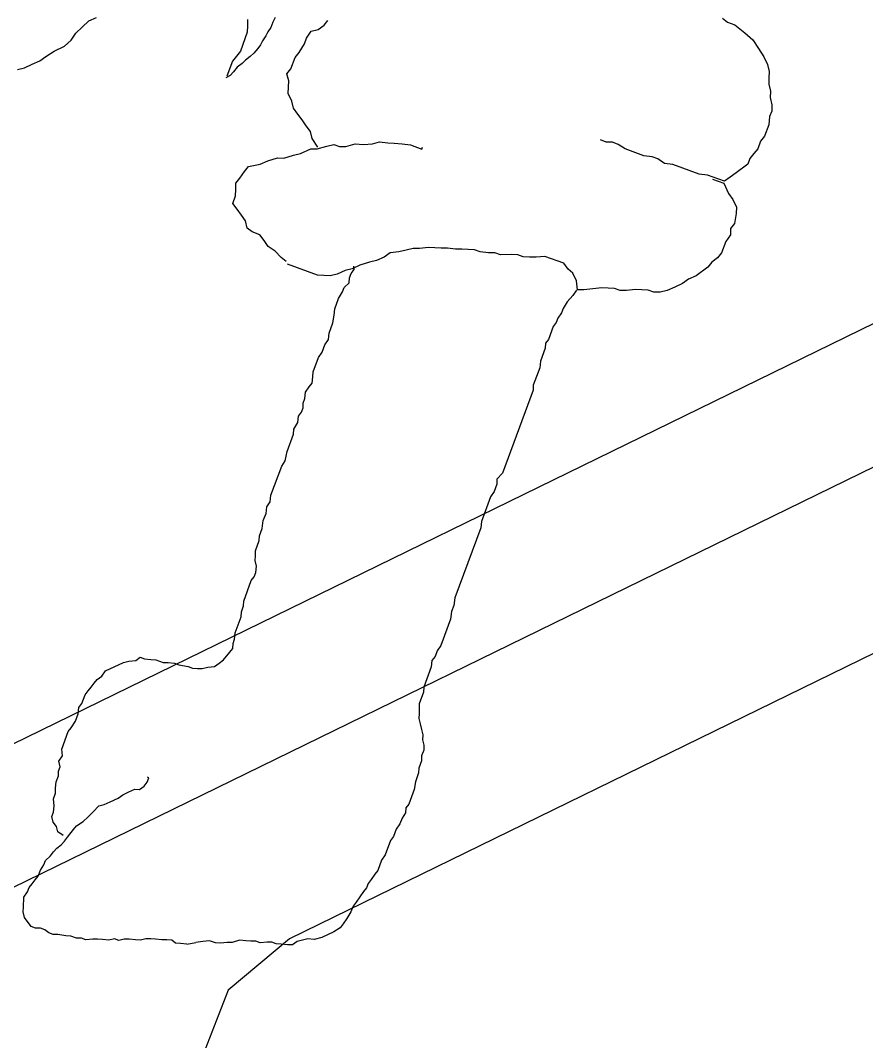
# Model space of a CAD drawing. Header units: millimetres. Extents: x 9159 to 17971, y 10368 to 13314.
# Drawn here: x 14115.04 to 14144.52, y 11886.65 to 11922.22 of the extents above; entities that cross this region are included whole.
import ezdxf

# ---------------------------------------------------------------- set-up
doc = ezdxf.new("R2010")
doc.units = ezdxf.units.MM
doc.header["$LTSCALE"] = 5
for name, color, linetype in [('200-EquipBorder-2d', 9, 'Continuous'), ('200-EquipInternal-2d', 252, 'Continuous'), ('200-EquipSteel-3d', 9, 'Continuous'), ('600-User-2D', 7, 'Continuous')]:
    doc.layers.add(name, color=color, linetype=linetype)
doc.layers.add('200-InsPoint-3D', color=3, linetype='Continuous', plot=False)
doc.layers.add('fusya-hatch', color=230, linetype='Continuous', lineweight=0)

# ---------------------------------------------------------------- blocks, each defined once
blk = doc.blocks.new('BHST1708L')
at = {"layer": '200-EquipSteel-3d'}
for points, invisible_edges in [([(1125, -800, 910), (0, -800, 910), (45, -755, 910), (1125, -755, 910)], 2), ([(1125, -800, 850), (0, -800, 850), (0, -800, 910), (1125, -800, 910)], 8)]:
    blk.add_3dface(points, dxfattribs=dict(at, invisible_edges=invisible_edges))
at = {"layer": '200-InsPoint-3D'}
blk.add_attdef('DISTANG', (0, 0), '', height=1, dxfattribs=at)
blk = doc.blocks.new('CUOCO')
at = {"layer": '600-User-2D'}
for p, q in [((8.823, 4.156), (9.051, 4.371)), ((9.051, 4.371), (9.32, 4.495)), ((14.584, 4.419), (14.578, 4.198)), ((15.459, 4.328), (15.391, 4.141)), ((15.541, 4.486), (15.459, 4.328)), ((17.245, 4.219), (17.383, 4.391)), ((31.127, 4.472), (31.3, 4.334)), ((31.3, 4.334), (31.562, 4.237)), ((8.433, 3.704), (8.595, 3.942)), ((8.595, 3.942), (8.823, 4.156)), ((14.571, 3.977), (14.329, 3.321)), ((14.578, 4.198), (14.571, 3.977)), ((15.288, 3.991), (15.214, 3.853)), ((15.391, 4.141), (15.288, 3.991)), ((16.634, 3.773), (16.796, 4.012)), ((16.796, 4.012), (17.041, 4.07)), ((17.041, 4.07), (17.245, 4.219)), ((31.562, 4.237), (31.735, 4.099)), ((31.735, 4.099), (31.908, 3.961)), ((31.908, 3.961), (32.188, 3.709)), ((8.205, 3.49), (8.433, 3.704)), ((15.104, 3.682), (15.03, 3.544)), ((15.214, 3.853), (15.104, 3.682)), ((16.375, 3.273), (16.561, 3.577)), ((16.561, 3.577), (16.634, 3.773)), ((32.188, 3.709), (32.378, 3.416)), ((7.552, 3.134), (7.846, 3.324)), ((7.846, 3.324), (8.205, 3.49)), ((14.329, 3.321), (14.191, 3.149)), ((14.804, 3.251), (14.668, 3.136)), ((14.935, 3.415), (14.804, 3.251)), ((15.03, 3.544), (14.935, 3.415)), ((16.237, 3.1), (16.375, 3.273)), ((32.378, 3.416), (32.568, 3.122)), ((6.81, 2.737), (7.079, 2.862)), ((7.079, 2.862), (7.349, 2.986)), ((7.349, 2.986), (7.552, 3.134)), ((14.053, 2.976), (13.86, 2.451)), ((14.191, 3.149), (14.053, 2.976)), ((14.387, 2.886), (14.222, 2.759)), ((14.503, 3.009), (14.387, 2.886)), ((14.668, 3.136), (14.503, 3.009)), ((16.092, 2.706), (16.237, 3.1)), ((32.568, 3.122), (32.692, 2.853)), ((32.692, 2.853), (32.751, 2.608)), ((6.565, 2.679), (6.81, 2.737)), ((14.091, 2.595), (13.976, 2.473)), ((14.222, 2.759), (14.091, 2.595)), ((15.954, 2.534), (16.092, 2.706)), ((16.013, 2.289), (15.954, 2.534)), ((32.751, 2.608), (32.744, 2.387)), ((13.976, 2.473), (13.826, 2.387)), ((16.006, 2.068), (16.013, 2.289)), ((32.744, 2.387), (32.737, 2.166)), ((32.737, 2.166), (32.796, 1.921)), ((15.999, 1.847), (16.006, 2.068)), ((16.124, 1.577), (15.999, 1.847)), ((32.796, 1.921), (32.789, 1.7)), ((16.182, 1.332), (16.124, 1.577)), ((32.789, 1.7), (32.848, 1.455)), ((32.848, 1.455), (32.841, 1.234)), ((16.331, 1.129), (16.182, 1.332)), ((16.48, 0.925), (16.331, 1.129)), ((32.841, 1.234), (32.769, 1.037)), ((16.628, 0.721), (16.48, 0.925)), ((16.777, 0.517), (16.628, 0.721)), ((32.738, 0.75), (32.593, 0.357)), ((32.769, 1.037), (32.738, 0.75)), ((16.836, 0.272), (16.777, 0.517)), ((32.593, 0.357), (32.455, 0.184)), ((17.026, -0.021), (16.836, 0.272)), ((17.002, -0.087), (17.337, 0.013)), ((17.337, 0.013), (17.582, 0.072)), ((17.582, 0.072), (17.779, 0)), ((18, -0.007), (18.335, 0.093)), ((18.335, 0.093), (18.621, 0.062)), ((18.621, 0.062), (18.932, 0.096)), ((18.932, 0.096), (19.178, 0.155)), ((19.178, 0.155), (19.464, 0.124)), ((19.464, 0.124), (19.685, 0.117)), ((19.685, 0.117), (19.972, 0.086)), ((19.972, 0.086), (20.259, 0.055)), ((20.259, 0.055), (20.653, -0.09)), ((27.077, 0.152), (26.88, 0.225)), ((27.298, 0.146), (27.077, 0.152)), ((27.495, 0.073), (27.298, 0.146)), ((27.733, -0.089), (27.495, 0.073)), ((32.455, 0.184), (32.358, -0.078)), ((15.841, -0.404), (16.176, -0.304)), ((16.176, -0.304), (16.421, -0.246)), ((16.421, -0.246), (16.781, -0.08)), ((16.781, -0.08), (17.002, -0.087)), ((17.779, 0), (18, -0.007)), ((20.653, -0.09), (20.677, -0.024)), ((28.39, -0.331), (27.733, -0.089)), ((28.676, -0.362), (28.39, -0.331)), ((32.22, -0.251), (32.082, -0.424)), ((32.358, -0.078), (32.22, -0.251)), ((14.477, -0.871), (14.615, -0.698)), ((14.615, -0.698), (15.016, -0.622)), ((15.016, -0.622), (15.285, -0.498)), ((15.285, -0.498), (15.62, -0.398)), ((15.62, -0.398), (15.841, -0.404)), ((28.873, -0.434), (28.676, -0.362)), ((29.112, -0.597), (28.873, -0.434)), ((29.398, -0.628), (29.112, -0.597)), ((30.317, -0.966), (29.398, -0.628)), ((32.01, -0.621), (31.602, -0.918)), ((32.082, -0.424), (32.01, -0.621)), ((14.315, -1.109), (14.477, -0.871)), ((30.604, -0.997), (30.317, -0.966)), ((31.195, -1.214), (30.604, -0.997)), ((31.399, -1.066), (31.195, -1.214)), ((31.602, -0.918), (31.399, -1.066)), ((14.17, -1.503), (14.177, -1.282)), ((14.177, -1.282), (14.315, -1.109)), ((30.777, -1.135), (31.171, -1.28)), ((31.171, -1.28), (31.337, -1.639)), ((14.066, -1.986), (14.163, -1.724)), ((14.163, -1.724), (14.17, -1.503)), ((31.337, -1.639), (31.485, -1.843)), ((14.215, -2.19), (14.066, -1.986)), ((31.485, -1.843), (31.61, -2.112)), ((31.61, -2.112), (31.603, -2.333)), ((14.364, -2.393), (14.215, -2.19)), ((14.512, -2.597), (14.364, -2.393)), ((31.603, -2.333), (31.548, -2.685)), ((14.571, -2.842), (14.512, -2.597)), ((14.744, -2.98), (14.571, -2.842)), ((31.548, -2.685), (31.41, -2.858)), ((15.006, -3.077), (14.744, -2.98)), ((15.155, -3.281), (15.006, -3.077)), ((31.403, -3.079), (31.241, -3.317)), ((31.41, -2.858), (31.403, -3.079)), ((15.304, -3.484), (15.155, -3.281)), ((15.542, -3.647), (15.304, -3.484)), ((20.347, -3.553), (20.101, -3.612)), ((20.568, -3.56), (20.347, -3.553)), ((20.879, -3.525), (20.568, -3.56)), ((21.1, -3.532), (20.879, -3.525)), ((21.321, -3.539), (21.1, -3.532)), ((21.542, -3.546), (21.321, -3.539)), ((21.828, -3.577), (21.542, -3.546)), ((31.241, -3.317), (31.096, -3.711)), ((15.756, -3.874), (15.542, -3.647)), ((15.929, -4.013), (15.756, -3.874)), ((19.342, -3.853), (19.072, -3.978)), ((19.545, -3.705), (19.342, -3.853)), ((19.856, -3.67), (19.545, -3.705)), ((20.101, -3.612), (19.856, -3.67)), ((22.049, -3.584), (21.828, -3.577)), ((22.271, -3.591), (22.049, -3.584)), ((22.492, -3.598), (22.271, -3.591)), ((22.689, -3.67), (22.492, -3.598)), ((22.975, -3.701), (22.689, -3.67)), ((23.196, -3.708), (22.975, -3.701)), ((23.393, -3.781), (23.196, -3.708)), ((23.77, -3.77), (23.393, -3.781)), ((23.991, -3.777), (23.77, -3.77)), ((24.188, -3.85), (23.991, -3.777)), ((24.409, -3.856), (24.188, -3.85)), ((24.63, -3.863), (24.409, -3.856)), ((24.941, -3.829), (24.63, -3.863)), ((25.597, -4.07), (24.941, -3.829)), ((30.958, -3.883), (30.754, -4.032)), ((31.096, -3.711), (30.958, -3.883)), ((17.021, -4.489), (15.971, -4.102)), ((18.223, -4.261), (17.977, -4.32)), ((18.492, -4.137), (18.223, -4.261)), ((18.292, -4.289), (18.279, -4.169)), ((18.827, -4.036), (18.492, -4.137)), ((19.072, -3.978), (18.827, -4.036)), ((25.746, -4.274), (25.597, -4.07)), ((30.616, -4.205), (30.208, -4.502)), ((30.754, -4.032), (30.616, -4.205)), ((17.242, -4.496), (17.021, -4.489)), ((17.463, -4.503), (17.242, -4.496)), ((17.708, -4.444), (17.463, -4.503)), ((17.977, -4.32), (17.708, -4.444)), ((18.124, -4.746), (18.129, -4.575)), ((18.129, -4.575), (18.185, -4.422)), ((18.185, -4.422), (18.292, -4.289)), ((25.918, -4.412), (25.746, -4.274)), ((26.043, -4.681), (25.918, -4.412)), ((30.208, -4.502), (29.939, -4.626)), ((17.892, -5.063), (17.948, -4.911)), ((17.948, -4.911), (18.124, -4.746)), ((26.078, -4.992), (26.043, -4.681)), ((26.92, -4.93), (26.299, -4.999)), ((27.141, -4.937), (26.92, -4.93)), ((27.362, -4.944), (27.141, -4.937)), ((27.559, -5.016), (27.362, -4.944)), ((29.466, -4.899), (29.197, -5.023)), ((29.735, -4.774), (29.466, -4.899)), ((29.939, -4.626), (29.735, -4.774)), ((17.617, -5.654), (17.748, -5.298)), ((17.748, -5.298), (17.892, -5.063)), ((25.915, -5.194), (25.72, -5.41)), ((26.04, -5.009), (25.915, -5.194)), ((26.299, -4.999), (26.078, -4.992)), ((27.78, -5.023), (27.559, -5.016)), ((28.091, -4.989), (27.78, -5.023)), ((28.312, -4.995), (28.091, -4.989)), ((28.533, -5.002), (28.312, -4.995)), ((28.73, -5.075), (28.533, -5.002)), ((28.951, -5.082), (28.73, -5.075)), ((29.197, -5.023), (28.951, -5.082)), ((17.593, -5.875), (17.617, -5.654)), ((25.575, -5.645), (25.519, -5.797)), ((25.72, -5.41), (25.575, -5.645)), ((17.55, -6.148), (17.593, -5.875)), ((25.394, -5.981), (25.338, -6.134)), ((25.519, -5.797), (25.394, -5.981)), ((17.419, -6.503), (17.55, -6.148)), ((25.231, -6.267), (25.063, -6.724)), ((25.338, -6.134), (25.231, -6.267)), ((17.27, -6.909), (17.396, -6.725)), ((17.396, -6.725), (17.419, -6.503)), ((25.063, -6.724), (24.956, -6.857)), ((17.177, -7.163), (17.27, -6.909)), ((24.951, -7.028), (24.783, -7.485)), ((24.956, -6.857), (24.951, -7.028)), ((16.864, -7.854), (17.051, -7.347)), ((17.051, -7.347), (17.177, -7.163)), ((24.759, -7.707), (24.535, -8.316)), ((24.783, -7.485), (24.759, -7.707)), ((16.835, -8.247), (16.859, -8.025)), ((16.859, -8.025), (16.864, -7.854)), ((16.603, -8.565), (16.728, -8.38)), ((16.728, -8.38), (16.835, -8.247)), ((24.529, -8.486), (23.465, -11.379)), ((24.535, -8.316), (24.529, -8.486)), ((16.523, -8.939), (16.579, -8.786)), ((16.579, -8.786), (16.603, -8.565)), ((16.462, -9.262), (16.518, -9.109)), ((16.518, -9.109), (16.523, -8.939)), ((16.331, -9.617), (16.355, -9.395)), ((16.355, -9.395), (16.462, -9.262)), ((16.181, -10.023), (16.187, -9.852)), ((16.187, -9.852), (16.331, -9.617)), ((15.957, -10.632), (16.181, -10.023)), ((15.896, -10.955), (15.957, -10.632)), ((15.77, -11.139), (15.896, -10.955)), ((15.397, -12.154), (15.77, -11.139)), ((23.465, -11.379), (23.27, -11.595)), ((23.27, -11.595), (23.264, -11.766)), ((23.171, -12.02), (23.046, -12.204)), ((23.264, -11.766), (23.171, -12.02)), ((15.247, -12.56), (15.373, -12.376)), ((15.373, -12.376), (15.397, -12.154)), ((23.046, -12.204), (22.728, -13.067)), ((15.13, -13.035), (15.223, -12.782)), ((15.223, -12.782), (15.247, -12.56)), ((15.087, -13.308), (15.13, -13.035)), ((22.728, -13.067), (22.704, -13.288)), ((14.994, -13.561), (15.087, -13.308)), ((22.704, -13.288), (21.807, -15.724)), ((14.858, -14.087), (14.989, -13.732)), ((14.989, -13.732), (14.994, -13.561)), ((14.853, -14.258), (14.858, -14.087)), ((14.847, -14.429), (14.853, -14.258)), ((14.893, -14.619), (14.847, -14.429)), ((14.813, -14.993), (14.869, -14.841)), ((14.869, -14.841), (14.893, -14.619)), ((14.445, -15.837), (14.706, -15.126)), ((14.706, -15.126), (14.813, -14.993)), ((14.439, -16.008), (14.445, -15.837)), ((21.765, -15.996), (21.69, -16.199)), ((21.807, -15.724), (21.765, -15.996)), ((14.359, -16.382), (14.365, -16.211)), ((14.365, -16.211), (14.439, -16.008)), ((21.69, -16.199), (21.647, -16.472)), ((14.154, -16.94), (14.359, -16.382)), ((21.647, -16.472), (21.311, -17.385)), ((14.13, -17.161), (14.154, -16.94)), ((14.069, -17.484), (14.074, -17.314)), ((14.074, -17.314), (14.13, -17.161)), ((21.311, -17.385), (21.186, -17.569)), ((13.748, -17.885), (13.962, -17.618)), ((13.962, -17.618), (14.069, -17.484)), ((21.111, -17.772), (21.004, -17.906)), ((21.186, -17.569), (21.111, -17.772)), ((9.629, -18.27), (10.254, -17.982)), ((10.254, -17.982), (10.443, -17.936)), ((10.443, -17.936), (10.684, -17.909)), ((10.684, -17.909), (10.841, -17.795)), ((10.841, -17.795), (10.994, -17.851)), ((10.994, -17.851), (11.216, -17.875)), ((11.216, -17.875), (11.387, -17.88)), ((11.387, -17.88), (11.64, -17.973)), ((11.64, -17.973), (11.811, -17.979)), ((11.811, -17.979), (12.033, -18.003)), ((12.033, -18.003), (12.185, -18.059)), ((12.185, -18.059), (12.509, -18.12)), ((12.509, -18.12), (12.661, -18.176)), ((13.003, -18.187), (13.193, -18.142)), ((13.193, -18.142), (13.433, -18.115)), ((13.433, -18.115), (13.591, -18)), ((13.591, -18), (13.748, -17.885)), ((20.98, -18.127), (20.719, -18.838)), ((21.004, -17.906), (20.98, -18.127)), ((9.346, -18.569), (9.503, -18.454)), ((9.503, -18.454), (9.629, -18.27)), ((12.661, -18.176), (12.832, -18.182)), ((12.832, -18.182), (13.003, -18.187)), ((9.025, -18.97), (9.132, -18.836)), ((9.132, -18.836), (9.239, -18.703)), ((9.239, -18.703), (9.346, -18.569)), ((20.719, -18.838), (20.714, -19.009)), ((8.806, -19.408), (8.918, -19.103)), ((8.918, -19.103), (9.025, -18.97)), ((20.714, -19.009), (20.564, -19.415)), ((8.676, -19.763), (8.7, -19.541)), ((8.7, -19.541), (8.806, -19.408)), ((20.564, -19.415), (20.554, -19.757)), ((8.582, -20.017), (8.676, -19.763)), ((20.554, -19.757), (20.548, -19.927)), ((8.331, -20.385), (8.438, -20.252)), ((8.438, -20.252), (8.582, -20.017)), ((20.548, -19.927), (20.594, -20.117)), ((20.594, -20.117), (20.639, -20.307)), ((8.107, -20.994), (8.331, -20.385)), ((20.639, -20.307), (20.685, -20.496)), ((20.685, -20.496), (20.679, -20.667)), ((20.679, -20.667), (20.725, -20.857)), ((20.725, -20.857), (20.72, -21.028)), ((8.008, -21.419), (8.134, -21.234)), ((8.134, -21.234), (8.107, -20.994)), ((20.645, -21.231), (20.64, -21.402)), ((20.72, -21.028), (20.645, -21.231)), ((7.998, -21.761), (8.054, -21.608)), ((8.054, -21.608), (8.008, -21.419)), ((20.546, -21.655), (20.541, -21.826)), ((20.64, -21.402), (20.546, -21.655)), ((7.918, -22.134), (7.993, -21.931)), ((7.993, -21.931), (7.998, -21.761)), ((11.084, -22.148), (11.14, -21.995)), ((11.14, -21.995), (11.089, -21.977)), ((20.541, -21.826), (20.429, -22.131)), ((7.889, -22.527), (7.894, -22.356)), ((7.894, -22.356), (7.918, -22.134)), ((10.44, -22.487), (10.648, -22.391)), ((10.648, -22.391), (10.819, -22.396)), ((10.819, -22.396), (10.977, -22.281)), ((10.977, -22.281), (11.084, -22.148)), ((20.386, -22.403), (20.2, -22.91)), ((20.429, -22.131), (20.386, -22.403)), ((7.814, -22.73), (7.889, -22.527)), ((7.841, -22.97), (7.814, -22.73)), ((9.796, -22.826), (10.074, -22.698)), ((10.074, -22.698), (10.232, -22.583)), ((10.232, -22.583), (10.44, -22.487)), ((7.817, -23.192), (7.841, -22.97)), ((9.203, -23.184), (9.398, -22.968)), ((9.398, -22.968), (9.588, -22.922)), ((9.588, -22.922), (9.796, -22.826)), ((20.093, -23.044), (20.087, -23.215)), ((20.2, -22.91), (20.093, -23.044)), ((7.761, -23.344), (7.817, -23.192)), ((7.806, -23.534), (7.761, -23.344)), ((8.851, -23.515), (9.027, -23.349)), ((9.027, -23.349), (9.203, -23.184)), ((19.962, -23.399), (19.887, -23.602)), ((20.087, -23.215), (19.962, -23.399)), ((7.921, -23.691), (7.806, -23.534)), ((7.967, -23.881), (7.921, -23.691)), ((8.303, -24.063), (8.517, -23.795)), ((8.517, -23.795), (8.624, -23.662)), ((8.624, -23.662), (8.851, -23.515)), ((19.762, -23.786), (19.668, -24.04)), ((19.887, -23.602), (19.762, -23.786)), ((8.151, -24.006), (7.967, -23.881)), ((8.197, -24.196), (8.303, -24.063)), ((19.562, -24.174), (19.375, -24.681)), ((19.668, -24.04), (19.562, -24.174)), ((7.825, -24.578), (7.932, -24.444)), ((7.932, -24.444), (8.09, -24.33)), ((8.09, -24.33), (8.197, -24.196)), ((7.486, -25.029), (7.542, -24.877)), ((7.542, -24.877), (7.719, -24.712)), ((7.719, -24.712), (7.825, -24.578)), ((19.249, -24.865), (19.119, -25.221)), ((19.375, -24.681), (19.249, -24.865)), ((7.286, -25.417), (7.361, -25.214)), ((7.361, -25.214), (7.486, -25.029)), ((19.119, -25.221), (19.012, -25.354)), ((7.073, -25.684), (7.179, -25.55)), ((7.179, -25.55), (7.286, -25.417)), ((18.886, -25.538), (18.779, -25.672)), ((19.012, -25.354), (18.886, -25.538)), ((6.91, -25.969), (6.966, -25.817)), ((6.966, -25.817), (7.073, -25.684)), ((18.617, -25.958), (18.491, -26.142)), ((18.723, -25.824), (18.617, -25.958)), ((18.779, -25.672), (18.723, -25.824)), ((6.774, -26.496), (6.784, -26.154)), ((6.784, -26.154), (6.91, -25.969)), ((18.491, -26.142), (18.366, -26.326)), ((6.768, -26.666), (6.774, -26.496)), ((6.814, -26.856), (6.768, -26.666)), ((18.184, -26.663), (18.04, -26.898)), ((18.259, -26.46), (18.184, -26.663)), ((18.366, -26.326), (18.259, -26.46)), ((7.044, -27.171), (6.814, -26.856)), ((18.04, -26.898), (17.914, -27.082)), ((7.196, -27.227), (7.044, -27.171)), ((7.367, -27.233), (7.196, -27.227)), ((7.519, -27.289), (7.367, -27.233)), ((7.653, -27.395), (7.519, -27.289)), ((17.581, -27.362), (17.164, -27.555)), ((17.808, -27.216), (17.581, -27.362)), ((17.914, -27.082), (17.808, -27.216)), ((7.805, -27.452), (7.653, -27.395)), ((7.976, -27.457), (7.805, -27.452)), ((8.249, -27.5), (7.976, -27.457)), ((8.42, -27.505), (8.249, -27.5)), ((8.623, -27.58), (8.42, -27.505)), ((8.794, -27.585), (8.623, -27.58)), ((8.946, -27.641), (8.794, -27.585)), ((9.187, -27.614), (8.946, -27.641)), ((9.358, -27.62), (9.187, -27.614)), ((9.529, -27.625), (9.358, -27.62)), ((9.75, -27.649), (9.529, -27.625)), ((9.94, -27.604), (9.75, -27.649)), ((10.092, -27.66), (9.94, -27.604)), ((10.282, -27.614), (10.092, -27.66)), ((10.453, -27.62), (10.282, -27.614)), ((10.675, -27.644), (10.453, -27.62)), ((10.846, -27.649), (10.675, -27.644)), ((11.035, -27.603), (10.846, -27.649)), ((11.206, -27.609), (11.035, -27.603)), ((11.377, -27.614), (11.206, -27.609)), ((11.599, -27.638), (11.377, -27.614)), ((11.77, -27.643), (11.599, -27.638)), ((11.941, -27.649), (11.77, -27.643)), ((12.075, -27.756), (11.941, -27.649)), ((12.467, -27.785), (12.777, -27.726)), ((13.018, -27.699), (12.777, -27.726)), ((13.258, -27.673), (13.018, -27.699)), ((13.461, -27.747), (13.258, -27.673)), ((13.873, -27.726), (13.632, -27.753)), ((14.044, -27.731), (13.873, -27.726)), ((14.303, -27.654), (14.044, -27.731)), ((14.524, -27.678), (14.303, -27.654)), ((14.695, -27.683), (14.524, -27.678)), ((14.866, -27.689), (14.695, -27.683)), ((15.019, -27.745), (14.866, -27.689)), ((15.259, -27.718), (15.019, -27.745)), ((15.43, -27.723), (15.259, -27.718)), ((15.582, -27.779), (15.43, -27.723)), ((16.304, -27.699), (16.146, -27.814)), ((16.683, -27.608), (16.304, -27.699)), ((16.905, -27.632), (16.683, -27.608)), ((17.164, -27.555), (16.905, -27.632)), ((12.246, -27.761), (12.075, -27.756)), ((12.467, -27.785), (12.246, -27.761)), ((13.632, -27.753), (13.461, -27.747)), ((15.753, -27.785), (15.582, -27.779)), ((15.975, -27.809), (15.753, -27.785)), ((16.146, -27.814), (15.975, -27.809))]:
    blk.add_line(p, q, dxfattribs=at)

msp = doc.modelspace()

# ---------------------------------------------------------------- hatches: boundary and pattern name
at = {"layer": 'fusya-hatch'}
h = msp.add_hatch(color=256, dxfattribs=at)
edge = h.paths.add_edge_path()
edge.add_line((14078.148, 12053.659), (14069.609, 12065.991))
edge.add_arc((-419968.16, 638584.821), 762177.558, 304.689119625, 304.713322624, ccw=False)
edge.add_line((13804.915, 11882.699), (13813.454, 11870.367))
edge.add_arc((10085.115, 17537.298), 6783.408, 303.3413799, 306.0610623)

# ---------------------------------------------------------------- linework, layer by layer
at = {"layer": '200-EquipBorder-2d'}
for p, q in [((14051.487, 11866.105, -0.081), (14168.297, 11923.162, -0.081)), ((14159.758, 11907.494, -0.081), (14124.416, 11890.231, -0.081)), ((14124.416, 11890.231, -0.081), (14122.276, 11888.44, -0.081)), ((14122.276, 11888.44, -0.081), (14121.298, 11885.926, -0.081))]:
    msp.add_line(p, q, dxfattribs=at)
at = {"layer": '200-EquipInternal-2d'}
msp.add_line((14165.891, 11916.979, -0.081), (14053.462, 11862.061, -0.081), dxfattribs=at)

# ---------------------------------------------------------------- block references
at = {"xscale": 0.08235294117475266, "yscale": 0.1000000000015859, "zscale": 0.1, "rotation": 296.0336756885742}
msp.add_blockref('BHST1708L', (14211.432, 12017.128, -0.081), dxfattribs=at)
at = {"layer": '600-User-2D'}
msp.add_blockref('CUOCO', (14108.373, 11917.829), dxfattribs=at)

doc.saveas('drawing.dxf')
